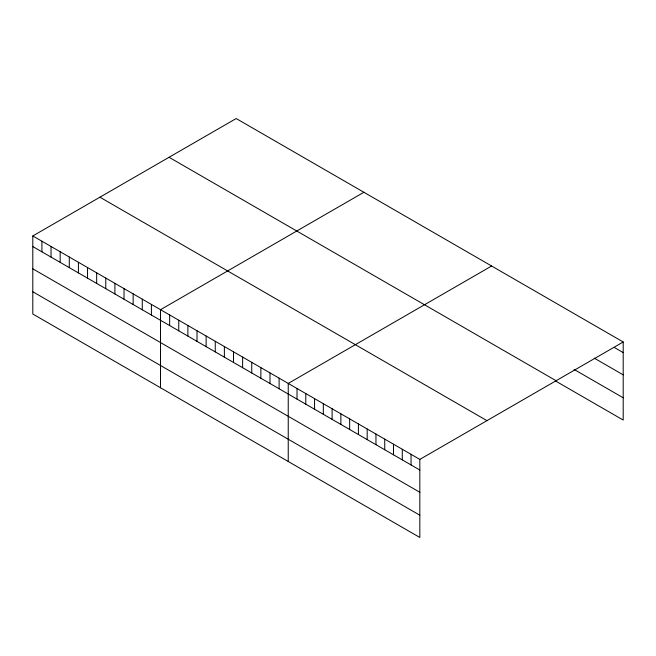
<?xml version="1.0" encoding="UTF-8"?>
<svg xmlns="http://www.w3.org/2000/svg" width="656" height="656" viewBox="0 0 656 656"><rect width="100%" height="100%" fill="white"/><g stroke="black" fill="none" stroke-linecap="round" stroke-linejoin="round"><path stroke-width="0.98" d="M32.8 235.947L419.824 459.397L419.824 537.469L32.8 314.019L32.8 235.947L236.176 118.531L623.2 341.981L623.2 420.053L555.648 381.054M363.891 192.265L160.515 309.689L160.515 387.762M491.615 266.008L288.238 383.424L288.238 461.496M419.824 459.397L623.2 341.981M614.426 347.524L623.2 352.592M594.254 358.135L623.2 374.855M574.074 369.426L623.2 397.79M169.059 157.276L556.083 380.726M99.917 197.202L486.941 420.652M32.8 246.558L419.824 470.008M32.8 268.821L419.824 492.271M32.8 291.756L419.824 515.206M411.05 454.329L411.05 464.94M402.284 449.27L402.284 459.881M393.51 444.202L393.51 454.813M384.736 439.135L384.736 449.745M375.962 434.075L375.962 444.686M367.188 429.008L367.188 439.618M358.414 423.94L358.414 434.551M349.648 418.881L349.648 429.491M340.874 413.813L340.874 424.424M332.1 408.745L332.1 419.356M323.326 403.686L323.326 414.297M314.552 398.618L314.552 409.229M305.778 393.551L305.778 404.162M297.012 388.491L297.012 399.102M279.112 378.159L279.112 388.77M269.993 372.887L269.993 383.498M260.867 367.622L260.867 378.233M251.748 362.358L251.748 372.969M242.622 357.085L242.622 367.696M233.503 351.821L233.503 362.432M224.377 346.557L224.377 357.167M215.258 341.292L215.258 351.895M206.132 336.02L206.132 346.63M197.013 330.755L197.013 341.366M187.887 325.491L187.887 336.102M178.76 320.218L178.76 330.829M169.642 314.954L169.642 325.565M151.397 304.417L151.397 315.028M142.27 299.152L142.27 309.763M133.152 293.888L133.152 304.499M124.025 288.615L124.025 299.226M114.907 283.351L114.907 293.962M105.78 278.087L105.78 288.697M96.662 272.814L96.662 283.425M87.535 267.55L87.535 278.16M78.417 262.285L78.417 272.896M69.29 257.021L69.29 267.623M60.172 251.748L60.172 262.359M51.045 246.484L51.045 257.095M41.927 241.219L41.927 251.83"/></g></svg>
